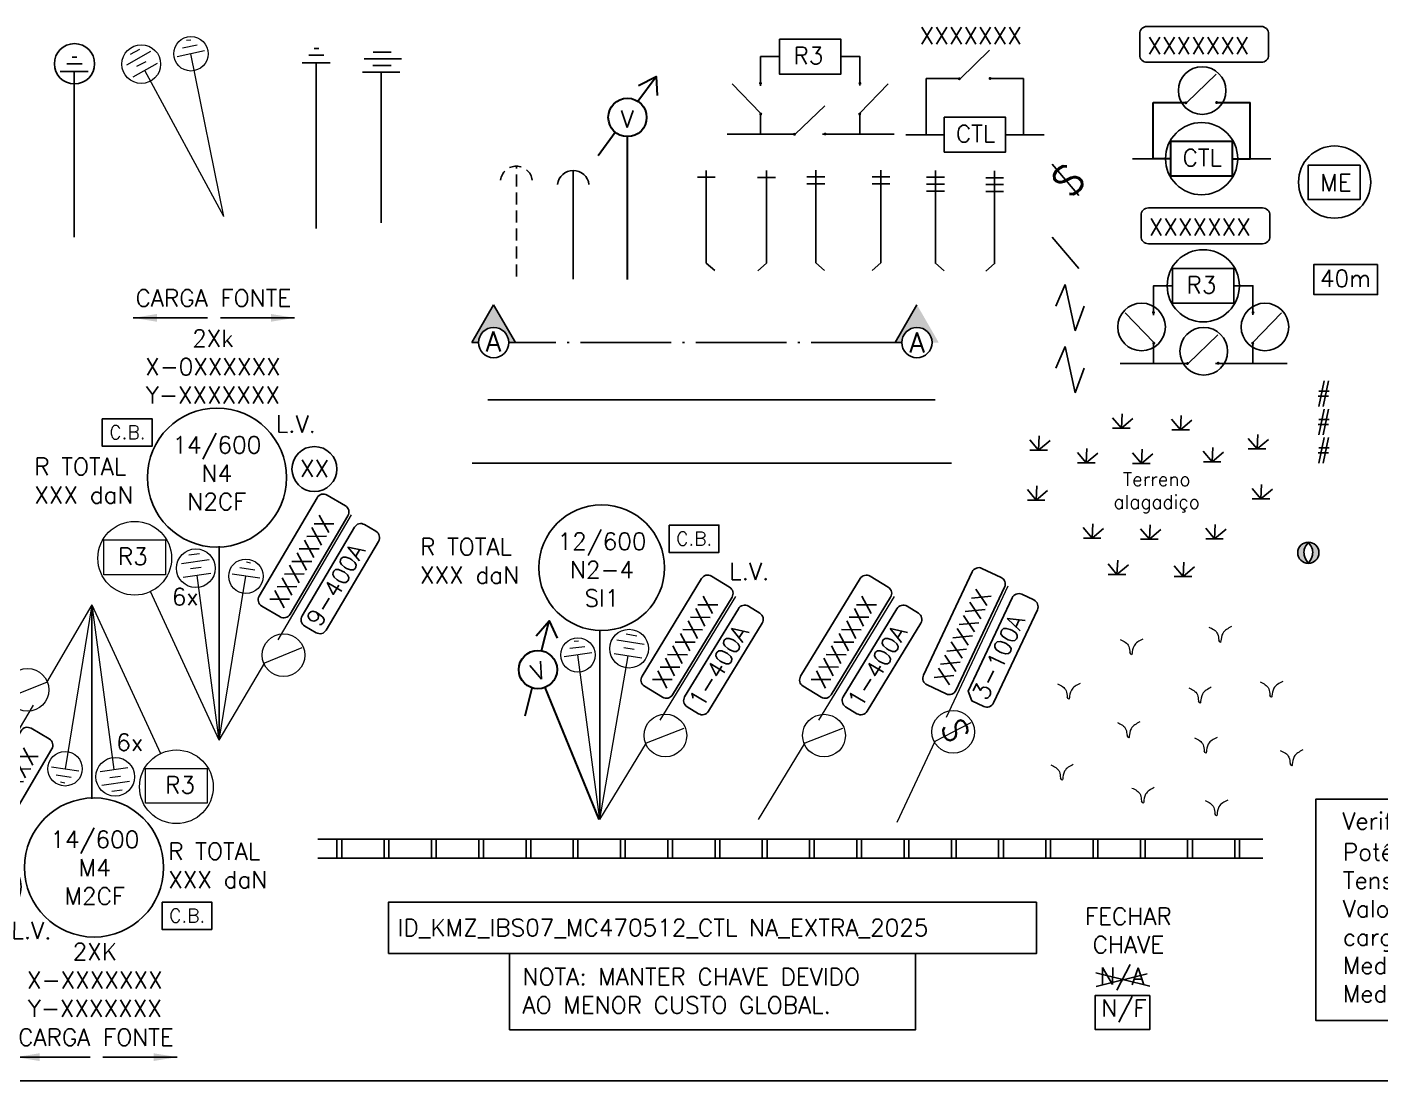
# Model space of a CAD drawing. Header units: millimetres. Extents: x 834033 to 836936, y 7531751 to 7534076.
# Drawn here: x 834591 to 834734.2, y 7533066.4 to 7533177.9 of the extents above; entities that cross this region are included whole.
import ezdxf
from ezdxf.enums import TextEntityAlignment as Align
from ezdxf.lldxf.tags import DXFTag

# ---------------------------------------------------------------- set-up
doc = ezdxf.new("R2010")
doc.units = ezdxf.units.MM
doc.linetypes.add('ACAD_ISO04W100', pattern=[30.5, 24, -3, 0.5, -3])
doc.linetypes.add('HIDDEN', pattern=[9.525, 6.35, -3.175])
for name, color, linetype in [('1', 7, 'Continuous'), ('A_EUIPAMENTOS', 2, 'Continuous'), ('A_TEXTO', 2, 'Continuous'), ('CARIMBO', 90, 'Continuous'), ('DESENHO', 2, 'Continuous'), ('PRANCHA', 6, 'Continuous'), ('REDE-BT', 2, 'Continuous'), ('RUA', 1, 'Continuous'), ('ÁRVORE', 90, 'Continuous')]:
    doc.layers.add(name, color=color, linetype=linetype)
for name, color, linetype, lineweight in [('DES-REDE-MT', 4, 'Continuous', 25), ('DES-VEGETAÇÃO', 102, 'Continuous', 5), ('REDE BT', 2, 'Continuous', 15)]:
    doc.layers.add(name, color=color, linetype=linetype, lineweight=lineweight)
doc.styles.add('CARIMBO', font='simplex.shx', dxfattribs={"height": 3})
doc.styles.add('REGUA60', font='ROMANS.SHX', dxfattribs={"height": 1.8})
doc.styles.add('ROMANS', font='ROMANS.shx', dxfattribs={"height": 1.8})
doc.styles.get("Standard").update_dxf_attribs({"font": 'arial.ttf'})
doc.linetypes.add('CERCA', pattern='A,12.7,-5.08,["X",Standard,S=3,R=0,X=-2.54,Y=-1.27],-2', length=19.78)
tags = doc.linetypes.add('GAS_LINE', pattern='A,12.7,-5.08,["GAS",Standard,S=2.54,R=0,X=-2.54,Y=-1.27],-6.35', length=24.13).pattern_tags.tags
tags[6] = DXFTag(74, 10)
doc.dimstyles.new('ISO-25', dxfattribs={"dimtxt": 2.5, "dimasz": 2.5, "dimexe": 1.25, "dimexo": 0.625, "dimtad": 1, "dimtxsty": 'Standard', "dimcen": 2.5, "dimadec": 0, "dimazin": 0, "dimtfac": 1, "dimtmove": 0, "dimatfit": 3, "dimfxl": 1, "dimarcsym": 0})

# ---------------------------------------------------------------- blocks, each defined once
blk = doc.blocks.new('bloco19')
h = blk.add_hatch(color=256)
h.dxf.hatch_style = 1
edge = h.paths.add_edge_path()
edge.add_spline(control_points=[(3425.14, 1818.59), (3425.32, 1818.35), (3425.62, 1817.94), (3425.6, 1817.09), (3425.32, 1816.64), (3425.14, 1816.36)], knot_values=[0, 0, 0, 0, 0.890161, 1.460978, 2.441997, 2.441997, 2.441997, 2.441997], degree=3, periodic=0)
edge.add_arc((3425.14, 1817.48), 1.12, 270, 360)
edge.add_arc((3425.14, 1817.48), 1.12, 0, 90)
edge = h.paths.add_edge_path()
edge.add_arc((3425.14, 1817.48), 1.12, 180, 270)
edge.add_spline(control_points=[(3425.14, 1816.36), (3424.96, 1816.64), (3424.68, 1817.09), (3424.66, 1817.94), (3424.96, 1818.35), (3425.14, 1818.59)], knot_values=[0, 0, 0, 0, 0.981019, 1.551836, 2.441997, 2.441997, 2.441997, 2.441997], degree=3, periodic=0)
edge.add_arc((3425.14, 1817.48), 1.12, 90, 180)
blk.add_circle((3425.14, 1817.48), 1.12)
for points in [[(3425.14, 1816.36), (3424.71, 1817.24), (3424.71, 1817.81), (3425.14, 1818.59)], [(3425.14, 1816.36), (3425.57, 1817.24), (3425.57, 1817.81), (3425.14, 1818.59)]]:
    blk.add_spline(points, degree=3)
blk = doc.blocks.new('bloco24')
for p, q in [((3504.66, 1826.94), (3506.27, 1826.94)), ((3505.24, 1827.62), (3505.71, 1827.62)), ((3503.96, 1826.13), (3506.91, 1826.13)), ((3505.43, 1826.13), (3505.43, 1808.58))]:
    blk.add_line(p, q)
blk = doc.blocks.new('bloco25')
for p, q in [((3521.53, 1826.65), (3523.46, 1826.65)), ((3520.6, 1825.95), (3524.56, 1825.94)), ((3521.51, 1825.24), (3523.44, 1825.24)), ((3520.41, 1824.53), (3524.37, 1824.53)), ((3522.4, 1808.58), (3522.4, 1824.5))]:
    blk.add_line(p, q)
blk = doc.blocks.new('bloco27')
blk.add_line((3535.41, 1808.6), (3535.41, 1820.1))
blk.add_arc((3535.41, 1818.42), 1.68, 7.0019, 172.9981)
blk = doc.blocks.new('bloco28')
at = {"lineweight": 30}
for p, q in [((3542.26, 1827.43), (3544.2, 1830.07)), ((3538.05, 1821.69), (3539.86, 1824.15)), ((3541.15, 1808.58), (3541.15, 1823.69))]:
    blk.add_line(p, q, dxfattribs=at)
blk.add_lwpolyline([(3542.33, 1829.09), (3544.2, 1830.07), (3544.29, 1828.05)], dxfattribs=at)
blk.add_circle((3541.15, 1825.72), 2.03, dxfattribs=at)
at = {"insert": (3540.43, 1826.44), "char_height": 1.8, "attachment_point": 1, "style": 'ROMANS'}
blk.add_mtext_dynamic_manual_height_columns('V', width=1.5209, gutter_width=9, heights=[0], dxfattribs=at)
blk = doc.blocks.new('deriv mono')
at = {"flags": 128}
for points in [[(-0.92, 10.61), (-0.92, 0.8), (0, 0)], [(-1.86, 9.89), (0.02, 9.89)]]:
    blk.add_lwpolyline(points, dxfattribs=at)
blk = doc.blocks.new('deriv mono esq')
at = {"xscale": -1, "rotation": 359.9656860356637}
blk.add_blockref('deriv mono', (0, 0), dxfattribs=at)
blk = doc.blocks.new('DERIV. BIF.ESQ')
at = {"flags": 128}
blk.add_lwpolyline([(1.86, 9.16), (-0.02, 9.16)], dxfattribs=at)
at = {"xscale": -0.9999999999999999, "rotation": 359.9656860337355}
blk.add_blockref('deriv mono', (0, 0), dxfattribs=at)
blk = doc.blocks.new('deriv tri')
at = {"flags": 128}
for points in [[(-1.86, 9.16), (0.02, 9.16)], [(-1.86, 8.44), (0.02, 8.44)]]:
    blk.add_lwpolyline(points, dxfattribs=at)
blk.add_blockref('deriv mono', (0, 0))
blk = doc.blocks.new('deriv tri esq')
at = {"xscale": -1, "rotation": 359.9656860356637}
blk.add_blockref('deriv tri', (0, 0), dxfattribs=at)
blk = doc.blocks.new('DERIV BIF')
at = {"flags": 128}
for points in [[(-0.92, 10.61), (-0.92, 0.8), (0, 0)], [(-1.86, 9.89), (0.02, 9.89)], [(-1.86, 9.16), (0.02, 9.16)]]:
    blk.add_lwpolyline(points, dxfattribs=at)
blk = doc.blocks.new('ATERRAMENTO_BT_PROJ')
for p, q in [((761.12, 1377.95), (762.72, 1377.95)), ((761.69, 1378.64), (762.16, 1378.64)), ((760.42, 1377.15), (763.37, 1377.15)), ((761.89, 1377.15), (761.89, 1359.6))]:
    blk.add_line(p, q)
blk.add_circle((761.92, 1377.95), 2.13)
blk = doc.blocks.new('ATERRAMENTO_TRAFO')
for p, q in [((924.19, 1689.16), (923.73, 1689.1)), ((925.65, 1688.01), (922.77, 1687.39)), ((924.87, 1688.62), (923.3, 1688.31)), ((927.7, 1670.48), (924.21, 1687.7))]:
    blk.add_line(p, q)
blk.add_circle((924.21, 1687.7), 1.82)
blk = doc.blocks.new('bloco13')
for p, q in [((3294.19, 1794.92), (3291.62, 1793.48)), ((3293.01, 1795.14), (3292.02, 1794.61)), ((3294.87, 1793.64), (3292.3, 1792.2)), ((3293.69, 1793.85), (3292.7, 1793.33)), ((3301.95, 1777.46), (3293.59, 1792.92))]:
    blk.add_line(p, q)
blk.add_circle((3293.2, 1793.59), 2.05)
blk = doc.blocks.new('bloco26')
at = {"linetype": 'HIDDEN', "ltscale": 0.2}
blk.add_line((3528.85, 1808.58), (3528.85, 1820.26), dxfattribs=at)
blk.add_arc((3528.85, 1818.58), 1.68, 7.0019, 172.9981, dxfattribs=at)
blk = doc.blocks.new('EXT')
for p, q in [((0, 0), (1.01, 2.29)), ((1.01, 2.29), (2.06, -2.6)), ((2.06, -2.6), (3, 0))]:
    blk.add_line(p, q)
blk = doc.blocks.new('CHAVE')
blk.add_line((0, 0), (-2.8, 3.31))
at = {"style": 'CARIMBO'}
blk.add_text('S', height=3.12, rotation=45.3947, dxfattribs=at).set_placement((-0.95, -0.44))
blk = doc.blocks.new('ME.')
blk.add_lwpolyline([(2.75, 3.64), (-2.75, 3.64), (-2.75, 0), (2.75, 0)], close=True)
blk.add_circle((0.06, 1.86), 3.82)
at = {"insert": (-1.45, 2.71), "char_height": 1.8, "attachment_point": 1, "style": 'ROMANS'}
blk.add_mtext_dynamic_manual_height_columns('ME', width=9.9411, gutter_width=9, heights=[0], dxfattribs=at)
blk = doc.blocks.new('terr alag')
for p, q in [((3125.58, 2155.59), (3125.65, 2157.12)), ((3125.58, 2155.59), (3124.64, 2156.71)), ((3125.58, 2155.59), (3126.79, 2156.61)), ((3131.84, 2155.42), (3130.9, 2156.54)), ((3131.84, 2155.42), (3131.92, 2156.95)), ((3131.84, 2155.42), (3133.05, 2156.44)), ((3116.82, 2153.27), (3115.88, 2154.38)), ((3116.82, 2153.27), (3116.89, 2154.79)), ((3116.82, 2153.27), (3118.03, 2154.29)), ((3124.65, 2155.59), (3126.5, 2155.59)), ((3130.92, 2155.42), (3132.77, 2155.42)), ((3139.93, 2153.4), (3138.99, 2154.51)), ((3139.93, 2153.4), (3140, 2154.92)), ((3139.93, 2153.4), (3141.14, 2154.41)), ((3115.89, 2153.27), (3117.75, 2153.27)), ((3121.87, 2151.93), (3120.93, 2153.04)), ((3121.87, 2151.93), (3121.94, 2153.45)), ((3121.87, 2151.93), (3123.08, 2152.95)), ((3127.7, 2151.87), (3126.76, 2152.99)), ((3127.7, 2151.87), (3127.77, 2153.39)), ((3127.7, 2151.87), (3128.91, 2152.89)), ((3135.19, 2152.04), (3134.25, 2153.16)), ((3135.19, 2152.04), (3135.26, 2153.56)), ((3135.19, 2152.04), (3136.4, 2153.06)), ((3139, 2153.4), (3140.85, 2153.4)), ((3120.94, 2151.93), (3122.8, 2151.93)), ((3126.77, 2151.87), (3128.62, 2151.87)), ((3134.26, 2152.04), (3136.11, 2152.04)), ((3116.57, 2147.98), (3115.63, 2149.1)), ((3116.57, 2147.98), (3116.64, 2149.5)), ((3116.57, 2147.98), (3117.78, 2149)), ((3140.35, 2148.11), (3139.41, 2149.23)), ((3140.35, 2148.11), (3140.42, 2149.63)), ((3140.35, 2148.11), (3141.56, 2149.13)), ((3115.64, 2147.98), (3117.49, 2147.98)), ((3139.42, 2148.11), (3141.27, 2148.11)), ((3122.49, 2143.97), (3121.55, 2145.08)), ((3122.49, 2143.97), (3122.56, 2145.49)), ((3122.49, 2143.97), (3123.7, 2144.98)), ((3128.54, 2143.84), (3127.6, 2144.96)), ((3128.54, 2143.84), (3128.62, 2145.36)), ((3128.54, 2143.84), (3129.75, 2144.86)), ((3135.44, 2143.88), (3134.5, 2145)), ((3135.44, 2143.88), (3135.51, 2145.4)), ((3135.44, 2143.88), (3136.65, 2144.9)), ((3121.56, 2143.97), (3123.42, 2143.97)), ((3127.62, 2143.84), (3129.47, 2143.84)), ((3134.51, 2143.88), (3136.36, 2143.88)), ((3125.11, 2140.12), (3125.19, 2141.64)), ((3132.1, 2139.91), (3132.17, 2141.43)), ((3125.11, 2140.12), (3124.17, 2141.23)), ((3124.19, 2140.12), (3126.04, 2140.12)), ((3125.11, 2140.12), (3126.32, 2141.14)), ((3132.1, 2139.91), (3131.16, 2141.02)), ((3132.1, 2139.91), (3133.31, 2140.93)), ((3131.17, 2139.91), (3133.02, 2139.91))]:
    blk.add_line(p, q)
at = {"layer": 'DESENHO', "linetype": 'Continuous', "ltscale": 0.3, "insert": (3129.32, 2148.76), "char_height": 1.44, "attachment_point": 5, "style": 'ROMANS'}
blk.add_mtext_dynamic_manual_height_columns('Terreno alagadiço', width=11.2712, gutter_width=9, heights=[0], dxfattribs=at)
blk = doc.blocks.new('TERRENO')
blk.add_blockref('terr alag', (-3128.72, -2149.09))
blk = doc.blocks.new('MATO')
at = {"layer": 'DES-VEGETAÇÃO', "color": 3}
for points, knots in [([(3.48, 10.25), (3.86, 10.08), (4.43, 9.81), (4.49, 9.07), (4.51, 8.88)], [0, 0, 0, 0, 1.757665, 2.66171, 2.66171, 2.66171, 2.66171]), ([(5.87, 10.3), (5.5, 10.11), (4.84, 9.77), (4.72, 8.58), (4.7, 8.56), (4.51, 8.88)], [0, 0, 0, 0, 1.757665, 3.124959, 4.733654, 4.733654, 4.733654, 4.733654]), ([(-5.91, 8.92), (-5.53, 8.75), (-4.96, 8.49), (-4.9, 7.75), (-4.88, 7.55)], [0, 0, 0, 0, 1.757665, 2.66171, 2.66171, 2.66171, 2.66171]), ([(-3.52, 8.98), (-3.89, 8.79), (-4.55, 8.45), (-4.67, 7.26), (-4.69, 7.23), (-4.88, 7.55)], [0, 0, 0, 0, 1.757665, 3.124959, 4.733654, 4.733654, 4.733654, 4.733654]), ([(8.89, 4.44), (9.27, 4.26), (9.84, 4), (9.9, 3.26), (9.92, 3.06)], [0, 0, 0, 0, 1.757665, 2.66171, 2.66171, 2.66171, 2.66171]), ([(11.28, 4.49), (10.91, 4.3), (10.25, 3.96), (10.13, 2.77), (10.11, 2.74), (9.92, 3.06)], [0, 0, 0, 0, 1.757665, 3.124959, 4.733654, 4.733654, 4.733654, 4.733654]), ([(-12.54, 4.23), (-12.17, 4.06), (-11.59, 3.8), (-11.53, 3.06), (-11.52, 2.86)], [0, 0, 0, 0, 1.757665, 2.66171, 2.66171, 2.66171, 2.66171]), ([(-10.15, 4.29), (-10.52, 4.1), (-11.18, 3.76), (-11.3, 2.57), (-11.32, 2.54), (-11.52, 2.86)], [0, 0, 0, 0, 1.757665, 3.124959, 4.733654, 4.733654, 4.733654, 4.733654]), ([(1.34, 3.83), (1.72, 3.65), (2.29, 3.39), (2.35, 2.65), (2.36, 2.45)], [0, 0, 0, 0, 1.757665, 2.66171, 2.66171, 2.66171, 2.66171]), ([(3.73, 3.88), (3.36, 3.69), (2.7, 3.35), (2.58, 2.16), (2.56, 2.13), (2.36, 2.45)], [0, 0, 0, 0, 1.757665, 3.124959, 4.733654, 4.733654, 4.733654, 4.733654]), ([(-6.21, 0.15), (-5.84, -0.02), (-5.27, -0.28), (-5.21, -1.02), (-5.19, -1.22)], [0, 0, 0, 0, 1.757665, 2.66171, 2.66171, 2.66171, 2.66171]), ([(-3.83, 0.21), (-4.2, 0.02), (-4.85, -0.32), (-4.97, -1.51), (-4.99, -1.54), (-5.19, -1.22)], [0, 0, 0, 0, 1.757665, 3.124959, 4.733654, 4.733654, 4.733654, 4.733654]), ([(4.34, -1.42), (3.97, -1.61), (3.31, -1.95), (3.19, -3.15), (3.17, -3.17), (2.98, -2.85)], [0, 0, 0, 0, 1.757665, 3.124959, 4.733654, 4.733654, 4.733654, 4.733654]), ([(1.95, -1.48), (2.33, -1.65), (2.9, -1.91), (2.96, -2.65), (2.98, -2.85)], [0, 0, 0, 0, 1.757665, 2.66171, 2.66171, 2.66171, 2.66171]), ([(11.03, -2.8), (11.41, -2.98), (11.98, -3.24), (12.04, -3.98), (12.06, -4.18)], [0, 0, 0, 0, 1.757665, 2.66171, 2.66171, 2.66171, 2.66171]), ([(13.42, -2.75), (13.05, -2.94), (12.4, -3.28), (12.28, -4.47), (12.25, -4.5), (12.06, -4.18)], [0, 0, 0, 0, 1.757665, 3.124959, 4.733654, 4.733654, 4.733654, 4.733654]), ([(-10.87, -4.28), (-11.24, -4.47), (-11.89, -4.81), (-12.01, -6), (-12.04, -6.03), (-12.23, -5.71)], [0, 0, 0, 0, 1.757665, 3.124959, 4.733654, 4.733654, 4.733654, 4.733654]), ([(-13.26, -4.33), (-12.88, -4.51), (-12.31, -4.77), (-12.25, -5.51), (-12.23, -5.71)], [0, 0, 0, 0, 1.757665, 2.66171, 2.66171, 2.66171, 2.66171]), ([(-4.68, -6.78), (-4.31, -6.95), (-3.74, -7.22), (-3.68, -7.96), (-3.66, -8.15)], [0, 0, 0, 0, 1.757665, 2.66171, 2.66171, 2.66171, 2.66171]), ([(-2.3, -6.73), (-2.67, -6.92), (-3.32, -7.26), (-3.44, -8.45), (-3.46, -8.47), (-3.66, -8.15)], [0, 0, 0, 0, 1.757665, 3.124959, 4.733654, 4.733654, 4.733654, 4.733654]), ([(3.07, -8.11), (3.45, -8.28), (4.02, -8.54), (4.08, -9.28), (4.1, -9.48)], [0, 0, 0, 0, 1.757665, 2.66171, 2.66171, 2.66171, 2.66171]), ([(5.46, -8.05), (5.09, -8.24), (4.44, -8.58), (4.32, -9.77), (4.29, -9.8), (4.1, -9.48)], [0, 0, 0, 0, 1.757665, 3.124959, 4.733654, 4.733654, 4.733654, 4.733654])]:
    blk.add_open_spline(points, degree=3, knots=knots, dxfattribs=at)
blk = doc.blocks.new('BLOCO33')
at = {"layer": '1'}
for points in [[(3635.23, 1826.03), (3635.93, 1826.03, -0.414214), (3637.53, 1827.63, -0.414214), (3639.14, 1826.03), (3639.84, 1826.03), (3637.53, 1830.04)], [(3680.01, 1826.03), (3680.71, 1826.03, -0.414214), (3682.31, 1827.63, -0.414214), (3683.92, 1826.03), (3684.62, 1826.03), (3682.31, 1830.04)]]:
    blk.add_hatch(color=1, dxfattribs=at).paths.add_polyline_path(points)
at = {"layer": '1', "color": 1}
for p, q in [((3635.23, 1826.03), (3637.53, 1830.04)), ((3639.84, 1826.03), (3637.53, 1830.04)), ((3680.01, 1826.03), (3682.31, 1830.04)), ((3635.93, 1826.03), (3635.23, 1826.03))]:
    blk.add_line(p, q, dxfattribs=at)
at = {"layer": '1', "color": 4, "linetype": 'ACAD_ISO04W100', "ltscale": 0.4}
blk.add_line((3680.71, 1826.03), (3639.14, 1826.03), dxfattribs=at)
at = {"layer": '1', "color": 2}
for centre in [(3637.53, 1826.03), (3682.31, 1826.03)]:
    blk.add_circle(centre, 1.6, dxfattribs=at)
blk = doc.blocks.new('CORTE')
blk.add_blockref('BLOCO33', (-3659.92, -1826.03))
at = {"layer": '1', "color": 2, "style": 'ROMANS'}
for p in [(-22.43, 0.1), (22.39, 0)]:
    blk.add_text('A', height=2.12, dxfattribs=at).set_placement(p, align=Align.MIDDLE)
blk = doc.blocks.new('TREM')
for p, q in [((2.03, 2), (2.03, 0)), ((2.53, 2), (2.53, 0)), ((7.03, 2), (7.03, 0)), ((7.53, 2), (7.53, 0)), ((12.03, 2), (12.03, 0)), ((12.53, 2), (12.53, 0)), ((17.03, 2), (17.03, 0)), ((17.53, 2), (17.53, 0)), ((22.03, 2), (22.03, 0)), ((22.53, 2), (22.53, 0)), ((27.03, 2), (27.03, 0)), ((27.53, 2), (27.53, 0)), ((32.03, 2), (32.03, 0)), ((32.53, 2), (32.53, 0)), ((37.03, 2), (37.03, 0)), ((37.53, 2), (37.53, 0)), ((42.03, 2), (42.03, 0)), ((42.53, 2), (42.53, 0)), ((47.03, 2), (47.03, 0)), ((47.53, 2), (47.53, 0)), ((52.03, 2), (52.03, 0)), ((52.53, 2), (52.53, 0)), ((57.03, 2), (57.03, 0)), ((57.53, 2), (57.53, 0)), ((62.03, 2), (62.03, 0)), ((62.53, 2), (62.53, 0)), ((67.03, 2), (67.03, 0)), ((67.53, 2), (67.53, 0)), ((72.03, 2), (72.03, 0)), ((72.53, 2), (72.53, 0)), ((77.03, 2), (77.03, 0)), ((77.53, 2), (77.53, 0)), ((82.03, 2), (82.03, 0)), ((82.53, 2), (82.53, 0)), ((87.03, 2), (87.03, 0)), ((87.53, 2), (87.53, 0)), ((92.03, 2), (92.03, 0)), ((92.53, 2), (92.53, 0)), ((97.03, 2), (97.03, 0)), ((97.53, 2), (97.53, 0))]:
    blk.add_line(p, q)
at = {"layer": '1'}
for p, q in [((100, 2), (0, 2)), ((100, 0), (0, 0))]:
    blk.add_line(p, q, dxfattribs=at)
blk = doc.blocks.new('DDDSDAAD')
blk.add_line((0.07, 0), (0.07, 20))
for points in [[(6.7, 12.95, 0.414214), (7.76, 13.21), (14.05, 23.53, 0.414214), (13.79, 24.59), (11.88, 25.75, 0.414214), (10.82, 25.5), (4.53, 15.18, 0.414214), (4.78, 14.12)], [(10.5, 11.2, 0.414214), (11.56, 11.46), (17.24, 20.78, 0.414214), (16.98, 21.84), (15.78, 22.57, 0.414214), (14.72, 22.31), (9.04, 12.99, 0.414214), (9.3, 11.93)]]:
    blk.add_lwpolyline(points, format="xyb", close=True)
blk.add_circle((0.26, 26.65), 6.65)
at = {"layer": 'CARIMBO'}
blk.add_lwpolyline([(7.4, 31.16), (12.66, 31.16), (12.66, 28.26), (7.4, 28.26)], close=True, dxfattribs=at)
at = {"layer": 'REDE BT'}
for p, q in [((6.45, 10.5), (14.44, 23.61)), ((5, 8.11), (9, 9.66)), ((0.07, 0), (5, 8.11))]:
    blk.add_line(p, q, dxfattribs=at)
blk.add_circle((7, 8.89), 2.26, dxfattribs=at)
for name, p, rotation in [('bloco28', (-2593.54, -3014.01), 22.23325294781883), ('bloco13', (-3694.32, 643.2), 321.8297706494045), ('ATERRAMENTO_TRAFO', (-1038.43, -1603.95), 356.1241088209546)]:
    blk.add_blockref(name, p, dxfattribs=dict(at, rotation=rotation))
at = {"style": 'ROMANS'}
for s, p in [('XXXXXXX', (7.05, 13.69)), ('1-400A', (10.91, 11.69))]:
    blk.add_text(s, height=1.8, rotation=58.6383, dxfattribs=at).set_placement(p)
at = {"char_height": 1.8, "attachment_point": 1, "style": 'ROMANS'}
for s, width, insert in [('\\pxqc;12/600\\PN2-4\\PSI1', 31.6269, (-15.52, 30.34)), ('R TOTAL\\PXXX daN', 24.0212, (-18.95, 29.77))]:
    blk.add_mtext_dynamic_manual_height_columns(s, width=width, gutter_width=9, heights=[0], dxfattribs=dict(at, insert=insert))
at = {"layer": 'CARIMBO', "insert": (13.76, 27.15), "char_height": 1.8, "attachment_point": 1, "style": 'ROMANS'}
blk.add_mtext_dynamic_manual_height_columns('L.V.', width=5.5747, gutter_width=9, heights=[0], dxfattribs=at)
at = {"layer": 'DESENHO', "linetype": 'Continuous', "ltscale": 0.3, "insert": (10.05, 29.73), "char_height": 1.44, "attachment_point": 5, "style": 'ROMANS'}
blk.add_mtext_dynamic_manual_height_columns('C.B.', width=2.6024, gutter_width=12.5, heights=[0], dxfattribs=at)
blk = doc.blocks.new('AAAWSA')
for points in [[(6.63, 12.95, 0.414214), (7.69, 13.2), (13.98, 23.52, 0.414214), (13.72, 24.58), (11.81, 25.75, 0.414214), (10.75, 25.49), (4.46, 15.17, 0.414214), (4.71, 14.11)], [(10.42, 11.2, 0.414214), (11.49, 11.46), (17.17, 20.78, 0.414214), (16.91, 21.84), (15.71, 22.57, 0.414214), (14.65, 22.31), (8.97, 12.99, 0.414214), (9.22, 11.93)]]:
    blk.add_lwpolyline(points, format="xyb", close=True)
at = {"layer": 'REDE BT'}
for p, q in [((6.38, 10.5), (14.37, 23.61)), ((4.93, 8.11), (8.93, 9.65)), ((0, 0), (4.93, 8.11))]:
    blk.add_line(p, q, dxfattribs=at)
blk.add_circle((6.93, 8.88), 2.26, dxfattribs=at)
at = {"style": 'ROMANS'}
for s, p in [('XXXXXXX', (6.98, 13.69)), ('1-400A', (10.84, 11.69))]:
    blk.add_text(s, height=1.8, rotation=58.6383, dxfattribs=at).set_placement(p)
blk = doc.blocks.new('RDS')
for points in [[(5.21, 13.58, 0.414214), (6.23, 13.95), (11.38, 24.88, 0.414214), (11.01, 25.91), (8.99, 26.87, 0.414214), (7.96, 26.5), (2.81, 15.56, 0.414214), (3.18, 14.54)], [(9.17, 12.25, 0.414214), (10.2, 12.62), (14.85, 22.49, 0.414214), (14.48, 23.52), (13.21, 24.12, 0.414214), (12.18, 23.75), (7.53, 13.88), (7.9, 12.85)]]:
    blk.add_lwpolyline(points, format="xyb", close=True)
at = {"layer": 'REDE BT'}
for p, q in [((5.22, 11.12), (11.76, 25.01)), ((4.03, 8.59), (7.85, 10.55)), ((0, 0), (4.03, 8.59))]:
    blk.add_line(p, q, dxfattribs=at)
blk.add_circle((5.94, 9.57), 2.26, dxfattribs=at)
at = {"style": 'ROMANS'}
for s, p in [('XXXXXXX', (5.47, 14.35)), ('3-100A', (9.52, 12.78))]:
    blk.add_text(s, height=1.8, rotation=64.7723, dxfattribs=at).set_placement(p)
at = {"layer": 'REDE BT', "style": 'REGUA60'}
blk.add_text('S', height=2.57, rotation=293.5534, dxfattribs=at).set_placement((4.99, 9.2), align=Align.CENTER)
blk = doc.blocks.new('nedição')
at = {"layer": 'PRANCHA'}
blk.add_lwpolyline([(55.29, 23.45), (0, 23.45), (0, 0), (55.29, 0)], close=True, dxfattribs=at)
at = {"layer": 'A_TEXTO', "insert": (2.86, 18.74), "char_height": 1.8, "attachment_point": 1, "style": 'ROMANS'}
blk.add_mtext_dynamic_manual_height_columns('Potência do trafo do cliente xxxkVA\\PTensão de linha 13,8kV\\PValor da corrente com acréscimo de carga: xx,xxA\\PMedição atual: xxA\\PMedição prevista: xxA', width=50.7876, gutter_width=9, heights=[0], dxfattribs=at)
at = {"layer": 'CARIMBO', "insert": (2.8, 22.02), "char_height": 1.8, "attachment_point": 1, "style": 'ROMANS'}
blk.add_mtext_dynamic_manual_height_columns('Verificação do conjunto de medição ', width=101.997, gutter_width=9, heights=[0], dxfattribs=at)
blk = doc.blocks.new('FACA')
for points in [[(3366.7, 1844.59, 1), (3366.43, 1844.41, 1)], [(3366.52, 1841.34, 1), (3366.25, 1841.17, 1)]]:
    blk.add_hatch(color=256).paths.add_polyline_path(points)
blk.add_line((3366.38, 1841.34), (3363.57, 1844.65))
blk = doc.blocks.new('R3 UNIF PROJ')
blk.add_lwpolyline([(2, 10.05), (8.5, 10.05), (8.5, 6.36), (2, 6.36)], close=True)
for points in [[(0, 5.1), (0, 8.21), (2, 8.21)], [(8.5, 8.21), (10.5, 8.21), (10.5, 5.14)], [(3.66, 0), (0, 0), (0, 2.21)], [(10.5, 2.21), (10.5, 0), (6.54, 0)]]:
    blk.add_lwpolyline(points)
for centre, radius in [((5.25, 8.21), 3.82), ((-1.28, 3.85), 2.52), ((11.78, 3.85), 2.52), ((5.3, 1.28), 2.52)]:
    blk.add_circle(centre, radius)
for p, rotation in [((-3241.64, -2050.78), 3.669147746383922), ((-2049.34, 3241.64), 273.6691477463839)]:
    blk.add_blockref('FACA', p, dxfattribs=dict(rotation=rotation))
at = {"xscale": -1, "rotation": 356.3308522536161}
blk.add_blockref('FACA', (3252.14, -2050.78), dxfattribs=at)
at = {"style": 'ROMANS'}
blk.add_text('R3', height=1.8, dxfattribs=at).set_placement((3.48, 7.41))
blk = doc.blocks.new('SDERD')
blk.add_lwpolyline([(2.2, 13.43, 0.414214), (2.97, 12.66), (15.06, 12.66, 0.414214), (15.83, 13.43), (15.83, 15.68, 0.414214), (15.06, 16.45), (2.97, 16.45, 0.414214), (2.2, 15.68)], format="xyb", close=True)
at = {"layer": 'A_EUIPAMENTOS'}
for p, q in [((3.53, 0), (0, 0)), ((14.03, 0), (17.66, 0))]:
    blk.add_line(p, q, dxfattribs=at)
blk.add_blockref('R3 UNIF PROJ', (3.53, 0), dxfattribs=at)
at = {"style": 'ROMANS'}
blk.add_text('XXXXXXX', height=1.8, dxfattribs=at).set_placement((3.02, 13.52))
blk = doc.blocks.new('CTL UNIF PROJ')
at = {"lineweight": 30}
for p, q in [((0, 0), (0, 5.93)), ((0, 5.93), (3.56, 5.93)), ((6.61, 5.93), (10.27, 5.93)), ((10.27, 0), (10.27, 5.93)), ((1.89, 0), (0, 0)), ((8.39, 0), (10.27, 0))]:
    blk.add_line(p, q, dxfattribs=at)
blk.add_lwpolyline([(1.89, 1.84), (8.39, 1.84), (8.39, -1.84), (1.89, -1.84)], close=True, dxfattribs=at)
for centre, radius in [((5.2, 7.21), 2.52), ((5.14, 0), 3.82)]:
    blk.add_circle(centre, radius)
at = {"rotation": 273.6691477463839}
blk.add_blockref('FACA', (-2049.43, 3247.57), dxfattribs=at)
at = {"lineweight": 30, "insert": (3.13, 1), "char_height": 1.8, "attachment_point": 1, "style": 'ROMANS'}
blk.add_mtext_dynamic_manual_height_columns('CTL', width=6.0325, gutter_width=9, heights=[0], dxfattribs=at)
blk = doc.blocks.new('ASWED')
blk.add_lwpolyline([(0.78, 10.97, 0.414214), (1.55, 10.2), (13.63, 10.2, 0.414214), (14.41, 10.97), (14.41, 13.21, 0.414214), (13.63, 13.99), (1.55, 13.99, 0.414214), (0.78, 13.21)], format="xyb", close=True)
at = {"layer": 'A_EUIPAMENTOS'}
for p, q in [((2.18, 0), (0, 0)), ((14.64, 0), (12.46, 0))]:
    blk.add_line(p, q, dxfattribs=at)
blk.add_blockref('CTL UNIF PROJ', (2.18, 0), dxfattribs=at)
at = {"style": 'ROMANS'}
blk.add_text('XXXXXXX', height=1.8, dxfattribs=at).set_placement((1.59, 11.06))
blk = doc.blocks.new('AAA')
at = {"layer": 'A_EUIPAMENTOS'}
for p, q in [((3.53, 0), (0, 0)), ((14.03, 0), (17.66, 0))]:
    blk.add_line(p, q, dxfattribs=at)
blk.add_lwpolyline([(5.53, 10.05), (12.03, 10.05), (12.03, 6.36), (5.53, 6.36)], close=True, dxfattribs=at)
for points in [[(3.53, 5.1), (3.53, 8.21), (5.53, 8.21)], [(12.03, 8.21), (14.03, 8.21), (14.03, 5.14)], [(7.19, 0), (3.53, 0), (3.53, 2.21)], [(14.03, 2.21), (14.03, 0), (10.08, 0)]]:
    blk.add_lwpolyline(points, dxfattribs=at)
for p, rotation in [((-3238.11, -2050.78), 3.669147746383933), ((-2045.8, 3241.64), 273.6691477463839)]:
    blk.add_blockref('FACA', p, dxfattribs=dict(at, rotation=rotation))
at = {"layer": 'A_EUIPAMENTOS', "xscale": -1, "rotation": 356.3308522536161}
blk.add_blockref('FACA', (3255.67, -2050.78), dxfattribs=at)
at = {"layer": 'A_EUIPAMENTOS', "style": 'ROMANS'}
blk.add_text('R3', height=1.8, dxfattribs=at).set_placement((7.01, 7.41))
blk = doc.blocks.new('ASWSASA')
at = {"layer": 'A_EUIPAMENTOS'}
for p, q in [((2.18, 0), (0, 0)), ((14.64, 0), (12.46, 0))]:
    blk.add_line(p, q, dxfattribs=at)
at = {"layer": 'A_TEXTO'}
for p, q in [((2.18, 0), (2.18, 5.93)), ((2.18, 5.93), (5.75, 5.93)), ((8.8, 5.93), (12.46, 5.93)), ((12.46, 0), (12.46, 5.93)), ((4.07, 0), (2.18, 0)), ((10.57, 0), (12.46, 0))]:
    blk.add_line(p, q, dxfattribs=at)
blk.add_lwpolyline([(4.07, 1.84), (10.57, 1.84), (10.57, -1.84), (4.07, -1.84)], close=True, dxfattribs=at)
at = {"layer": 'A_TEXTO', "rotation": 273.6691477463839}
blk.add_blockref('FACA', (-2047.24, 3247.57), dxfattribs=at)
at = {"layer": 'A_TEXTO', "insert": (5.31, 1), "char_height": 1.8, "attachment_point": 1, "style": 'ROMANS'}
blk.add_mtext_dynamic_manual_height_columns('CTL', width=6.0325, gutter_width=9, heights=[0], dxfattribs=at)
blk = doc.blocks.new('DFDFDFSDFDD')
blk.add_line((0, 0), (0, 20.51))
for points in [[(6.43, 13.04, 0.414214), (7.49, 13.32), (13.62, 23.73, 0.414214), (13.35, 24.79), (11.42, 25.93, 0.414214), (10.36, 25.65), (4.23, 15.24, 0.414214), (4.5, 14.18)], [(10.26, 11.36, 0.414214), (11.31, 11.63), (16.85, 21.03, 0.414214), (16.58, 22.09), (15.37, 22.8, 0.414214), (14.31, 22.53), (8.77, 13.13, 0.414214), (9.04, 12.07)]]:
    blk.add_lwpolyline(points, format="xyb", close=True)
blk.add_circle((-0.24, 27.78), 7.36)
at = {"layer": 'CARIMBO'}
blk.add_lwpolyline([(-12.37, 34), (-7.11, 34), (-7.11, 31.09), (-12.37, 31.09)], close=True, dxfattribs=at)
at = {"layer": 'REDE BT'}
for p, q in [((6.22, 10.59), (14.01, 23.82)), ((0, 0), (-7.27, 15.72)), ((4.81, 8.19), (8.79, 9.79)), ((0, 0), (4.81, 8.19))]:
    blk.add_line(p, q, dxfattribs=at)
blk.add_lwpolyline([(-12.2, 21.18), (-5.7, 21.18), (-5.7, 17.5), (-12.2, 17.5)], close=True, dxfattribs=at)
for centre, radius in [((-8.94, 19.24), 3.9), ((6.8, 8.99), 2.26)]:
    blk.add_circle(centre, radius, dxfattribs=at)
at = {"layer": 'ÁRVORE'}
blk.add_circle((10.07, 28.68), 2.38, dxfattribs=at)
at = {"layer": 'REDE BT', "rotation": 339.2762951287124}
for name, p in [('bloco13', (-3717.28, -494.02)), ('ATERRAMENTO_TRAFO', (-1458.8, -1234.12))]:
    blk.add_blockref(name, p, dxfattribs=at)
at = {"style": 'ROMANS'}
for s, p in [('XXXXXXX', (6.77, 13.79)), ('9-400A', (10.66, 11.85))]:
    blk.add_text(s, height=1.8, rotation=59.497, dxfattribs=at).set_placement(p)
at = {"char_height": 1.8, "attachment_point": 1, "style": 'ROMANS'}
for s, width, insert in [('CARGA', 5.3427, (-8.85, 47.67)), ('FONTE', 5.3427, (0.13, 47.67)), ('\\pxqc;14/600\\PN4\\PN2CF', 11.3914, (-5.95, 32.14)), ('R TOTAL\\PXXX daN', 24.0212, (-19.56, 29.85))]:
    blk.add_mtext_dynamic_manual_height_columns(s, width=width, gutter_width=9, heights=[0], dxfattribs=dict(at, insert=insert))
at = {"linetype": 'Continuous', "ltscale": 0.3, "insert": (-0.66, 39.51, 0), "char_height": 1.8, "attachment_point": 5, "style": 'ROMANS'}
blk.add_mtext_dynamic_manual_height_columns('2Xk\\PX-0XXXXXX\\PY-XXXXXXX', width=17.0937, gutter_width=12.5, heights=[0], dxfattribs=at)
at = {"layer": 'A_TEXTO', "style": 'ROMANS'}
blk.add_text('R3', height=1.8, dxfattribs=at).set_placement((-10.72, 18.54))
at = {"layer": 'DESENHO', "linetype": 'Continuous', "ltscale": 0.3, "insert": (-9.71, 32.57), "char_height": 1.44, "attachment_point": 5, "style": 'ROMANS'}
blk.add_mtext_dynamic_manual_height_columns('C.B.', width=2.6024, gutter_width=12.5, heights=[0], dxfattribs=at)
at = {"layer": 'ÁRVORE', "char_height": 1.8, "attachment_point": 1, "rotation": 359.4679, "style": 'ROMANS'}
for s, insert in [('L.V.', (6, 34.37)), ('XX', (8.56, 29.66))]:
    blk.add_mtext_dynamic_manual_height_columns(s, width=3.3407, gutter_width=9, heights=[0], dxfattribs=dict(at, insert=insert))
for points in [[(-9.09, 44.68), (-1.24, 44.68)], [(7.97, 44.68), (0.13, 44.68)]]:
    blk.add_leader(points, dimstyle='ISO-25', override={"dimgap": 0.625, "dimtad": 0, "dimfxlon": 1})
blk = doc.blocks.new('SADESW')
blk.add_line((0.05, 0.09), (0.05, -20.42))
blk.add_lwpolyline([(-6.38, -12.96, 0.414214), (-7.44, -13.23), (-13.57, -23.64, 0.414214), (-13.3, -24.7), (-11.37, -25.84, 0.414214), (-10.31, -25.56), (-4.18, -15.15, 0.414214), (-4.45, -14.09)], format="xyb", close=True)
blk.add_circle((0.29, -27.69), 7.36)
at = {"layer": 'CARIMBO'}
blk.add_lwpolyline([(7.48, -31.35), (12.74, -31.35), (12.74, -34.25), (7.48, -34.25)], close=True, dxfattribs=at)
at = {"layer": 'REDE BT'}
for p, q in [((0.05, 0.09), (-4.75, -8.1)), ((0.05, 0.09), (7.32, -15.63)), ((-4.75, -8.1), (-8.74, -9.7)), ((-6.17, -10.5), (-13.96, -23.73))]:
    blk.add_line(p, q, dxfattribs=at)
blk.add_lwpolyline([(5.74, -17.21), (12.25, -17.21), (12.25, -20.9), (5.74, -20.9)], close=True, dxfattribs=at)
for centre, radius in [((-6.75, -8.9), 2.26), ((9, -19.15), 3.9)]:
    blk.add_circle(centre, radius, dxfattribs=at)
at = {"layer": 'ÁRVORE'}
blk.add_circle((-10.13, -29.73), 2.7, dxfattribs=at)
at = {"layer": 'REDE BT', "rotation": 159.2762951287124}
for name, p in [('ATERRAMENTO_TRAFO', (1458.85, 1234.21)), ('bloco13', (3717.33, 494.11))]:
    blk.add_blockref(name, p, dxfattribs=at)
at = {"style": 'ROMANS'}
blk.add_text('XXXXXXX', height=1.8, rotation=59.497, dxfattribs=at).set_placement((-10.99, -25.04))
at = {"char_height": 1.8, "attachment_point": 1, "style": 'ROMANS'}
for s, width, insert in [('6x', 4.4146, (2.64, -13.54)), ('\\pxqc;14/600\\PM4\\PM2CF', 11.3914, (-5.33, -23.82)), ('R TOTAL\\PXXX daN', 24.0212, (8.14, -25.07)), ('CARGA', 5.3427, (-7.74, -44.76)), ('FONTE', 5.3427, (1.24, -44.76))]:
    blk.add_mtext_dynamic_manual_height_columns(s, width=width, gutter_width=9, heights=[0], dxfattribs=dict(at, insert=insert))
at = {"linetype": 'Continuous', "ltscale": 0.3, "insert": (0.38, -39.59, 0), "char_height": 1.8, "attachment_point": 5, "style": 'ROMANS'}
blk.add_mtext_dynamic_manual_height_columns('2XK X-XXXXXXX Y-XXXXXXX', width=17.0937, gutter_width=12.5, heights=[0], dxfattribs=at)
at = {"layer": 'DESENHO', "linetype": 'Continuous', "ltscale": 0.3, "insert": (10.14, -32.78), "char_height": 1.44, "attachment_point": 5, "style": 'ROMANS'}
blk.add_mtext_dynamic_manual_height_columns('C.B.', width=2.6024, gutter_width=12.5, heights=[0], dxfattribs=at)
at = {"layer": 'REDE BT', "insert": (7.81, -18.05), "char_height": 1.8, "attachment_point": 1, "style": 'ROMANS'}
blk.add_mtext_dynamic_manual_height_columns('R3', width=6.0325, gutter_width=9, heights=[0], dxfattribs=at)
at = {"layer": 'ÁRVORE', "insert": (-12.34, -28.82), "char_height": 1.8, "attachment_point": 1, "style": 'ROMANS'}
blk.add_mtext_dynamic_manual_height_columns('XXA', width=3.3407, gutter_width=9, heights=[0], dxfattribs=at)
at = {"layer": 'ÁRVORE', "insert": (-8.44, -33.43), "char_height": 1.8, "attachment_point": 1, "rotation": 359.4679, "style": 'ROMANS'}
blk.add_mtext_dynamic_manual_height_columns('L.V.', width=3.3407, gutter_width=9, heights=[0], dxfattribs=at)
for points in [[(-7.98, -47.76), (-0.14, -47.76)], [(9.08, -47.76), (1.23, -47.76)]]:
    blk.add_leader(points, dimstyle='ISO-25', override={"dimgap": 0.625, "dimtad": 0, "dimfxlon": 1})

msp = doc.modelspace()

# ---------------------------------------------------------------- linework, layer by layer
at = {"color": 1, "linetype": 'CERCA', "ltscale": 0.4}
msp.add_line((834687.062, 7533138.493), (834639.729, 7533138.493), dxfattribs=at)
msp.add_lwpolyline([(834468.174, 7533084.986), (834468.174, 7533066.409), (835446.483, 7533066.409), (835446.483, 7533769.359), (834468.174, 7533769.359), (834468.174, 7533222.864)])
for points in [[(834733.85, 7533152.822), (834727.114, 7533152.822), (834727.114, 7533149.62), (834733.85, 7533149.62)], [(834709.77, 7533075.433), (834703.961, 7533075.433), (834703.961, 7533071.868), (834709.77, 7533071.868)]]:
    msp.add_lwpolyline(points, close=True)
at = {"layer": 'A_TEXTO'}
msp.add_line((834702.232, 7533152.388), (834699.429, 7533155.697), dxfattribs=at)
at = {"layer": 'PRANCHA', "linetype": 'GAS_LINE'}
msp.add_line((834638.046, 7533131.768), (834688.761, 7533131.768), dxfattribs=at)
at = {"layer": 'PRANCHA'}
for points in [[(834697.773, 7533085.341), (834629.215, 7533085.341), (834629.215, 7533079.902), (834697.773, 7533079.902)], [(834684.972, 7533079.902), (834642.016, 7533079.902), (834642.016, 7533071.823), (834684.972, 7533071.823)]]:
    msp.add_lwpolyline(points, close=True, dxfattribs=at)
at = {"layer": 'RUA'}
for p, q in [((834704.053, 7533077.863), (834709.751, 7533076.444)), ((834704.091, 7533076.388), (834709.489, 7533077.732))]:
    msp.add_line(p, q, dxfattribs=at)

# ---------------------------------------------------------------- block references
for name, p in [('ASWED', (834707.913, 7533164.006)), ('bloco24', (831116.113, 7531348.027)), ('AAA', (834665.046, 7533166.602)), ('bloco25', (831106.041, 7531348.631)), ('ASWSASA', (834683.931, 7533166.545)), ('bloco28', (831113.342, 7531342.647)), ('bloco26', (831113.889, 7531342.963)), ('bloco27', (831113.342, 7531342.647)), ('deriv mono', (834663.746, 7533152.159)), ('deriv mono esq', (834668.276, 7533152.14)), ('DERIV BIF', (834675.346, 7533152.185)), ('DERIV. BIF.ESQ', (834680.386, 7533152.185)), ('deriv tri', (834687.996, 7533152.141)), ('deriv tri esq', (834692.406, 7533152.096)), ('SDERD', (834706.63, 7533142.344)), ('DFDFDFSDFDD', (834611.301, 7533102.48)), ('CORTE', (834662.724, 7533144.543)), ('EXT', (834699.8, 7533141.834)), ('TERRENO', (834709.887, 7533128.977)), ('DDDSDAAD', (834651.502, 7533094.07)), ('bloco19', (831301.387, 7531304.821)), ('AAAWSA', (834668.356, 7533094.072)), ('RDS', (834683.008, 7533093.783)), ('SADESW', (834597.77, 7533116.687)), ('MATO', (834712.533, 7533104.187)), ('nedição', (834727.322, 7533072.793)), ('TREM', (834621.728, 7533089.994))]:
    msp.add_blockref(name, p)
at = {"layer": 'A_TEXTO'}
for name, p in [('ME.', (834729.244, 7533159.668)), ('CHAVE', (834702.232, 7533160.122))]:
    msp.add_blockref(name, p, dxfattribs=at)
at = {"layer": 'DES-REDE-MT'}
msp.add_blockref('EXT', (834699.8, 7533148.398), dxfattribs=at)
at = {"layer": 'REDE BT'}
for name, p in [('bloco13', (831309.854, 7531380.42)), ('ATERRAMENTO_TRAFO', (833684.098, 7531487.403))]:
    msp.add_blockref(name, p, dxfattribs=at)
at = {"layer": 'REDE-BT'}
msp.add_blockref('ATERRAMENTO_BT_PROJ', (833834.069, 7531796.098), dxfattribs=at)

# ---------------------------------------------------------------- texts
at = {"insert": (834685.42, 7533177.928), "char_height": 1.8, "width": 13.23, "attachment_point": 1, "style": 'ROMANS'}
msp.add_mtext('XXXXXXX', dxfattribs=at)
at = {"char_height": 1.8, "attachment_point": 1, "style": 'ROMANS'}
for s, width, insert in [('40m', 16.28739, (834727.753, 7533152.236)), ('#\\P#\\P#', 6.67106, (834727.336, 7533140.168)), ('6x', 4.41462, (834606.29, 7533118.55))]:
    msp.add_mtext_dynamic_manual_height_columns(s, width=width, gutter_width=9, heights=[0], dxfattribs=dict(at, insert=insert))
at = {"layer": 'A_EUIPAMENTOS', "char_height": 1.8, "attachment_point": 1, "style": 'ROMANS'}
for s, width, insert in [('\\pxqc;FECHAR CHAVE', 14.73265, (834700.127, 7533084.726)), ('ID_KMZ_IBS07_MC470512_CTL NA_EXTRA_2025', 68.5464, (834630.175, 7533083.538)), ('NOTA: MANTER CHAVE DEVIDO AO MENOR CUSTO GLOBAL.', 41.50758, (834643.386, 7533078.334))]:
    msp.add_mtext_dynamic_manual_height_columns(s, width=width, gutter_width=9, heights=[0], dxfattribs=dict(at, insert=insert))
at = {"layer": 'ÁRVORE', "char_height": 1.8, "attachment_point": 1, "rotation": 359.46787, "style": 'ROMANS'}
for s, insert in [('N/A', (834704.446, 7533078.418)), ('N/F', (834704.633, 7533075.04))]:
    msp.add_mtext_dynamic_manual_height_columns(s, width=3.34074, gutter_width=9, heights=[0], dxfattribs=dict(at, insert=insert))

doc.saveas('drawing.dxf')
